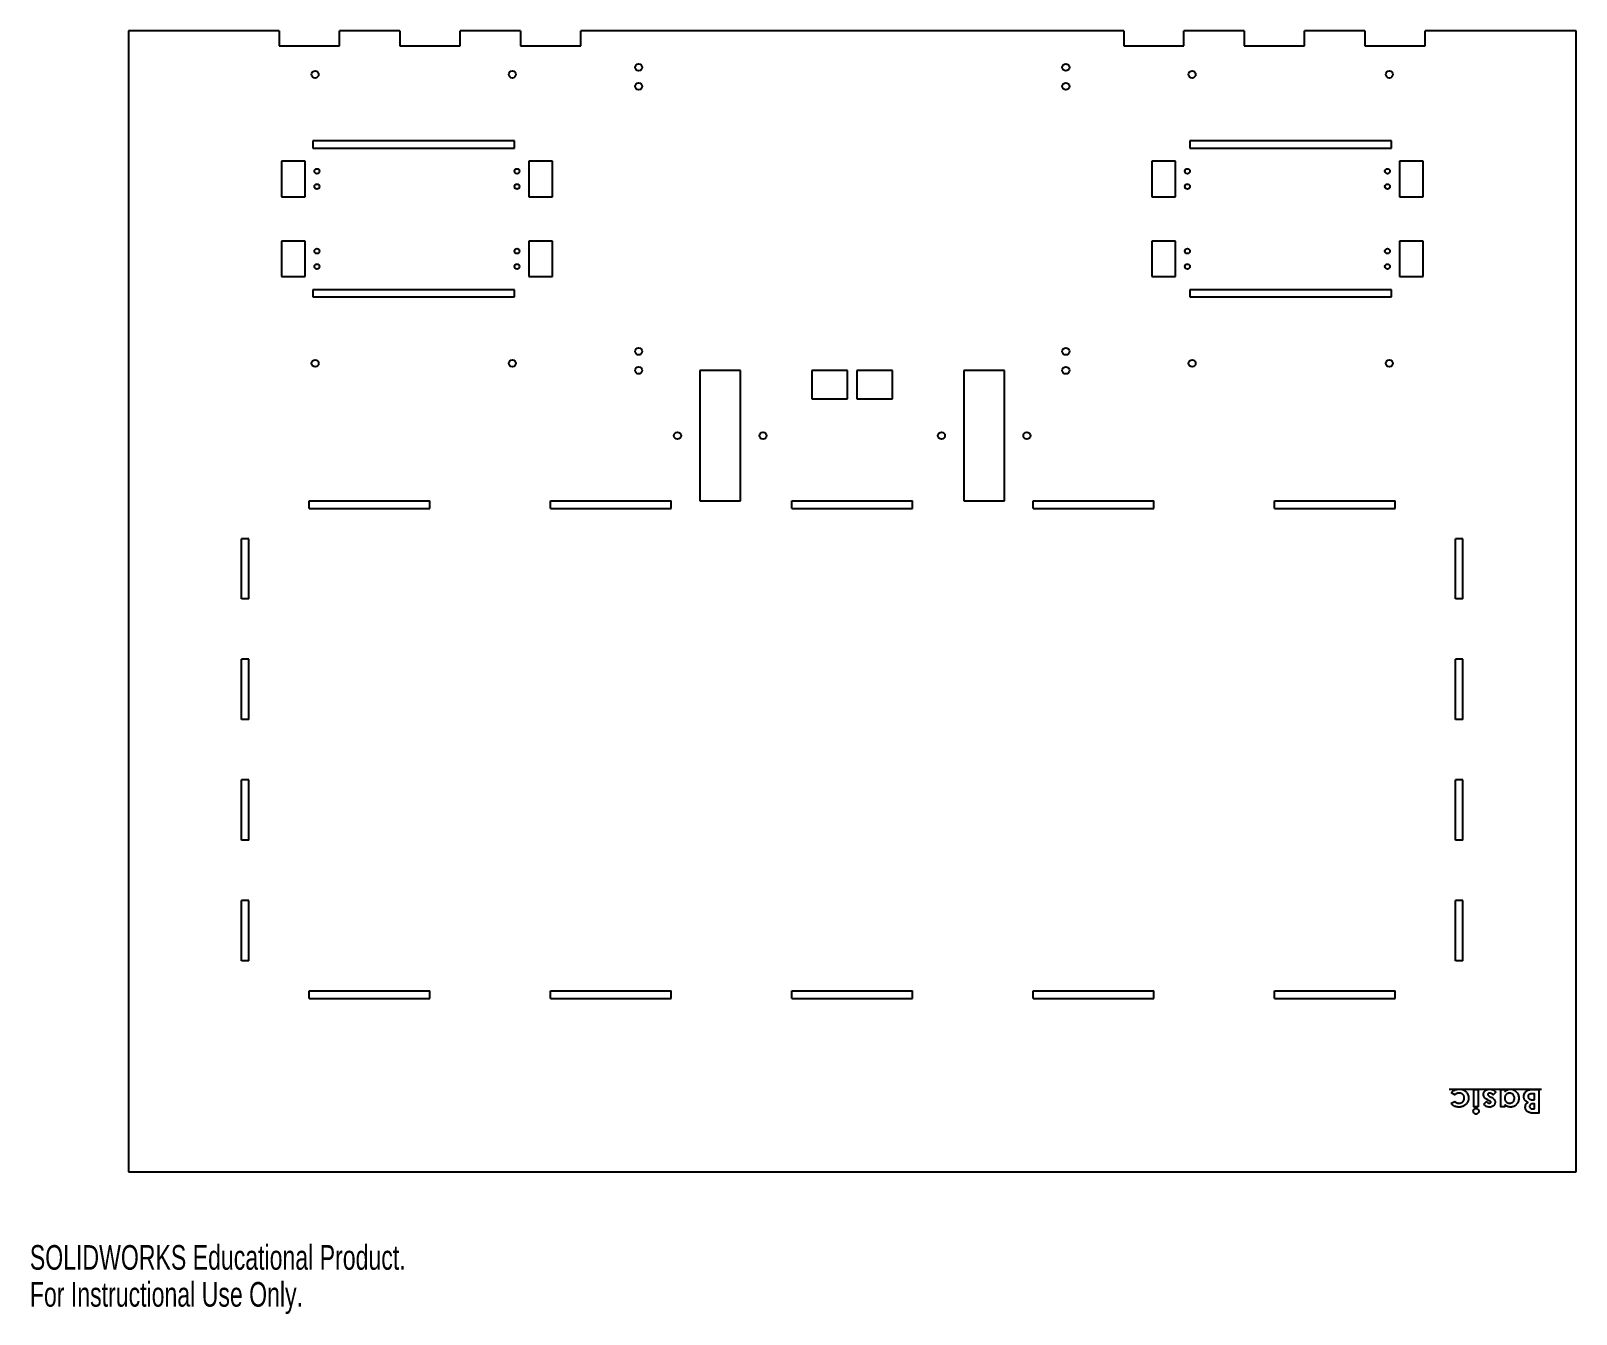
# Model space of a CAD drawing. Header units: millimetres. Extents: x 0 to 651, y 0 to 540.
import ezdxf

# ---------------------------------------------------------------- set-up
doc = ezdxf.new("R2010")
doc.units = ezdxf.units.MM
doc.styles.add('SLDTEXTSTYLE0', font='TXT', dxfattribs={"width": 0.7})

msp = doc.modelspace()

# ---------------------------------------------------------------- linework, layer by layer
at = {"color": 7, "linetype": 'Continuous', "lineweight": 25}
for p, q in [((41.47, 540.42), (41.47, 59.82)), ((104.97, 540.42), (41.47, 540.42)), ((104.97, 540.42), (104.97, 534.07)), ((155.77, 540.42), (130.37, 540.42)), ((130.37, 534.07), (130.37, 540.42)), ((155.77, 540.42), (155.77, 534.07)), ((181.17, 534.07), (181.17, 540.42)), ((206.57, 540.42), (181.17, 540.42)), ((206.57, 540.42), (206.57, 534.07)), ((231.97, 534.07), (231.97, 540.42)), ((460.57, 540.42), (231.97, 540.42)), ((460.57, 540.42), (460.57, 534.07)), ((485.97, 534.07), (485.97, 540.42)), ((511.37, 540.42), (485.97, 540.42)), ((511.37, 540.42), (511.37, 534.07)), ((536.77, 534.07), (536.77, 540.42)), ((562.17, 540.42), (536.77, 540.42)), ((562.17, 540.42), (562.17, 534.07)), ((587.57, 534.07), (587.57, 540.42)), ((651.07, 540.42), (587.57, 540.42)), ((651.07, 59.82), (651.07, 540.42)), ((104.97, 534.07), (130.37, 534.07)), ((155.77, 534.07), (181.17, 534.07)), ((206.57, 534.07), (231.97, 534.07)), ((460.57, 534.07), (485.97, 534.07)), ((511.37, 534.07), (536.77, 534.07)), ((562.17, 534.07), (587.57, 534.07)), ((119.13, 494.07), (119.13, 491.07)), ((204.13, 494.07), (119.13, 494.07)), ((119.13, 491.07), (204.13, 491.07)), ((204.13, 491.07), (204.13, 494.07)), ((573.41, 494.07), (488.41, 494.07)), ((488.41, 494.07), (488.41, 491.07)), ((488.41, 491.07), (573.41, 491.07)), ((573.41, 491.07), (573.41, 494.07)), ((115.89, 485.57), (105.89, 485.57)), ((105.89, 485.57), (105.89, 470.57)), ((115.89, 470.57), (115.89, 485.57)), ((220.13, 485.57), (210.13, 485.57)), ((210.13, 485.57), (210.13, 470.57)), ((220.13, 470.57), (220.13, 485.57)), ((472.41, 485.57), (472.41, 470.57)), ((482.41, 485.57), (472.41, 485.57)), ((482.41, 470.57), (482.41, 485.57)), ((576.65, 485.57), (576.65, 470.57)), ((586.65, 485.57), (576.65, 485.57)), ((586.65, 470.57), (586.65, 485.57)), ((105.89, 470.57), (115.89, 470.57)), ((210.13, 470.57), (220.13, 470.57)), ((472.41, 470.57), (482.41, 470.57)), ((576.65, 470.57), (586.65, 470.57)), ((115.89, 451.9), (105.89, 451.9)), ((105.89, 451.9), (105.89, 436.9)), ((115.89, 436.9), (115.89, 451.9)), ((220.13, 451.9), (210.13, 451.9)), ((210.13, 451.9), (210.13, 436.9)), ((220.13, 436.9), (220.13, 451.9)), ((482.41, 451.9), (472.41, 451.9)), ((472.41, 451.9), (472.41, 436.9)), ((482.41, 436.9), (482.41, 451.9)), ((586.65, 451.9), (576.65, 451.9)), ((576.65, 451.9), (576.65, 436.9)), ((586.65, 436.9), (586.65, 451.9)), ((105.89, 436.9), (115.89, 436.9)), ((210.13, 436.9), (220.13, 436.9)), ((472.41, 436.9), (482.41, 436.9)), ((576.65, 436.9), (586.65, 436.9)), ((204.13, 431.4), (119.13, 431.4)), ((119.13, 431.4), (119.13, 428.4)), ((204.13, 428.4), (204.13, 431.4)), ((488.41, 431.4), (488.41, 428.4)), ((573.41, 431.4), (488.41, 431.4)), ((573.41, 428.4), (573.41, 431.4)), ((119.13, 428.4), (204.13, 428.4)), ((488.41, 428.4), (573.41, 428.4)), ((299.27, 397.4), (282.17, 397.4)), ((282.17, 397.4), (282.17, 342.4)), ((299.27, 342.4), (299.27, 397.4)), ((344.27, 397.4), (329.27, 397.4)), ((329.27, 397.4), (329.27, 385.4)), ((344.27, 385.4), (344.27, 397.4)), ((363.27, 397.4), (348.27, 397.4)), ((348.27, 397.4), (348.27, 385.4)), ((363.27, 385.4), (363.27, 397.4)), ((393.27, 397.4), (393.27, 342.4)), ((410.37, 397.4), (393.27, 397.4)), ((410.37, 342.4), (410.37, 397.4)), ((329.27, 385.4), (344.27, 385.4)), ((348.27, 385.4), (363.27, 385.4)), ((117.67, 342.4), (168.47, 342.4)), ((117.67, 339.22), (117.67, 342.4)), ((117.67, 339.22), (168.47, 339.22)), ((168.47, 339.22), (168.47, 342.4)), ((219.27, 342.4), (270.07, 342.4)), ((219.27, 339.22), (219.27, 342.4)), ((219.27, 339.22), (270.07, 339.22)), ((270.07, 339.22), (270.07, 342.4)), ((282.17, 342.4), (299.27, 342.4)), ((320.87, 342.4), (371.67, 342.4)), ((320.87, 339.22), (320.87, 342.4)), ((320.87, 339.22), (371.67, 339.22)), ((371.67, 339.22), (371.67, 342.4)), ((393.27, 342.4), (410.37, 342.4)), ((422.47, 342.4), (473.27, 342.4)), ((422.47, 339.22), (422.47, 342.4)), ((422.47, 339.22), (473.27, 339.22)), ((473.27, 339.22), (473.27, 342.4)), ((524.07, 342.4), (574.87, 342.4)), ((524.07, 339.22), (524.07, 342.4)), ((524.07, 339.22), (574.87, 339.22)), ((574.87, 339.22), (574.87, 342.4)), ((92.27, 326.52), (89.09, 326.52)), ((89.09, 301.12), (89.09, 326.52)), ((92.27, 301.12), (92.27, 326.52)), ((603.44, 326.52), (600.27, 326.52)), ((600.27, 301.12), (600.27, 326.52)), ((603.44, 301.12), (603.44, 326.52)), ((92.27, 301.12), (89.09, 301.12)), ((603.44, 301.12), (600.27, 301.12)), ((92.27, 275.72), (89.09, 275.72)), ((89.09, 250.32), (89.09, 275.72)), ((92.27, 250.32), (92.27, 275.72)), ((600.27, 250.32), (600.27, 275.72)), ((603.44, 275.72), (600.27, 275.72)), ((603.44, 250.32), (603.44, 275.72)), ((92.27, 250.32), (89.09, 250.32)), ((603.44, 250.32), (600.27, 250.32)), ((92.27, 224.92), (89.09, 224.92)), ((89.09, 199.52), (89.09, 224.92)), ((92.27, 199.52), (92.27, 224.92)), ((603.44, 224.92), (600.27, 224.92)), ((600.27, 199.52), (600.27, 224.92)), ((603.44, 199.52), (603.44, 224.92)), ((92.27, 199.52), (89.09, 199.52)), ((603.44, 199.52), (600.27, 199.52)), ((92.27, 174.12), (89.09, 174.12)), ((89.09, 148.72), (89.09, 174.12)), ((92.27, 148.72), (92.27, 174.12)), ((603.44, 174.12), (600.27, 174.12)), ((600.27, 148.72), (600.27, 174.12)), ((603.44, 148.72), (603.44, 174.12)), ((92.27, 148.72), (89.09, 148.72)), ((603.44, 148.72), (600.27, 148.72)), ((117.67, 136.02), (168.47, 136.02)), ((117.67, 132.85), (117.67, 136.02)), ((117.67, 132.85), (168.47, 132.85)), ((168.47, 132.85), (168.47, 136.02)), ((219.27, 136.02), (270.07, 136.02)), ((219.27, 132.85), (219.27, 136.02)), ((219.27, 132.85), (270.07, 132.85)), ((270.07, 132.85), (270.07, 136.02)), ((320.87, 136.02), (371.67, 136.02)), ((320.87, 132.85), (320.87, 136.02)), ((320.87, 132.85), (371.67, 132.85)), ((371.67, 132.85), (371.67, 136.02)), ((422.47, 136.02), (473.27, 136.02)), ((422.47, 132.85), (422.47, 136.02)), ((422.47, 132.85), (473.27, 132.85)), ((473.27, 132.85), (473.27, 136.02)), ((524.07, 136.02), (574.87, 136.02)), ((524.07, 132.85), (524.07, 136.02)), ((524.07, 132.85), (574.87, 132.85)), ((574.87, 132.85), (574.87, 136.02)), ((41.47, 59.82), (651.07, 59.82))]:
    msp.add_line(p, q, dxfattribs=at)
at = {"color": 7, "linetype": 'Continuous'}
msp.add_line((636.48, 94.5), (597.66, 94.5), dxfattribs=at)
at = {"color": 7, "linetype": 'Continuous', "flags": 128}
for points in [[(598.48, 88.68), (599.96, 89.5), (599.96, 89.5), (600.17, 89.3), (600.38, 89.13), (600.59, 89), (600.79, 88.9), (601, 88.82), (601.23, 88.77), (601.48, 88.74), (601.75, 88.73), (601.75, 88.73), (601.99, 88.74), (602.23, 88.77), (602.45, 88.81), (602.65, 88.88), (602.85, 88.96), (603.04, 89.07), (603.21, 89.19), (603.37, 89.33), (603.51, 89.49), (603.64, 89.66), (603.75, 89.83), (603.83, 90.02), (603.9, 90.22), (603.95, 90.43), (603.98, 90.65), (603.99, 90.88), (603.99, 90.88), (603.98, 91.1), (603.95, 91.32), (603.91, 91.52), (603.84, 91.71), (603.76, 91.9), (603.66, 92.07), (603.54, 92.23), (603.4, 92.38), (603.25, 92.51), (603.08, 92.63), (602.9, 92.73), (602.72, 92.81), (602.52, 92.88), (602.3, 92.92), (602.08, 92.95), (601.85, 92.96), (601.85, 92.96), (601.56, 92.95), (601.29, 92.91), (601.03, 92.85), (600.79, 92.77), (600.57, 92.66), (600.36, 92.53), (600.17, 92.37), (600, 92.19), (600, 92.19), (598.6, 93.15), (598.6, 93.15), (598.9, 93.49), (599.23, 93.79), (599.59, 94.05), (599.97, 94.26), (600.39, 94.42), (600.83, 94.53), (601.31, 94.6), (601.81, 94.63), (601.81, 94.63), (602.26, 94.61), (602.69, 94.56), (603.1, 94.47), (603.47, 94.35), (603.82, 94.19), (604.15, 93.99), (604.45, 93.76), (604.73, 93.5), (604.98, 93.22), (605.19, 92.92), (605.37, 92.6), (605.52, 92.28), (605.64, 91.95), (605.72, 91.6), (605.77, 91.24), (605.78, 90.87), (605.78, 90.87), (605.78, 90.61), (605.75, 90.36), (605.71, 90.11), (605.66, 89.87), (605.58, 89.63), (605.49, 89.4), (605.39, 89.17), (605.27, 88.95), (605.13, 88.73), (604.98, 88.53), (604.82, 88.34), (604.65, 88.16), (604.46, 87.99), (604.26, 87.84), (604.05, 87.7), (603.82, 87.56), (603.59, 87.45), (603.35, 87.34), (603.1, 87.26), (602.85, 87.19), (602.58, 87.13), (602.32, 87.09), (602.04, 87.07), (601.76, 87.06), (601.76, 87.06), (601.49, 87.07), (601.24, 87.09), (600.99, 87.12), (600.75, 87.17), (600.52, 87.23), (600.29, 87.3), (600.07, 87.38), (599.85, 87.48), (599.45, 87.72), (599.09, 87.99), (598.76, 88.32), (598.48, 88.68)], [(609.83, 87.19), (608.04, 87.19), (608.04, 87.19), (608.04, 94.5), (608.04, 94.5), (609.83, 94.5), (609.83, 94.5), (609.83, 87.19)], [(612.22, 88.32), (613.32, 89.5), (613.32, 89.5), (613.48, 89.32), (613.64, 89.16), (613.8, 89.03), (613.96, 88.92), (614.1, 88.84), (614.25, 88.78), (614.39, 88.74), (614.53, 88.73), (614.53, 88.73), (614.67, 88.74), (614.8, 88.76), (614.91, 88.8), (615, 88.86), (615.07, 88.92), (615.13, 89), (615.16, 89.08), (615.17, 89.17), (615.17, 89.17), (615.14, 89.31), (615.06, 89.44), (614.99, 89.51), (614.88, 89.59), (614.72, 89.67), (614.53, 89.77), (614.53, 89.77), (613.88, 90.1), (613.88, 90.1), (613.64, 90.23), (613.41, 90.36), (613.2, 90.49), (613.02, 90.62), (612.85, 90.75), (612.71, 90.88), (612.58, 91.02), (612.47, 91.15), (612.31, 91.43), (612.19, 91.73), (612.12, 92.05), (612.09, 92.4), (612.09, 92.4), (612.1, 92.63), (612.14, 92.85), (612.19, 93.07), (612.27, 93.27), (612.37, 93.46), (612.49, 93.65), (612.63, 93.82), (612.8, 93.99), (612.98, 94.14), (613.18, 94.27), (613.4, 94.38), (613.63, 94.47), (613.87, 94.54), (614.13, 94.59), (614.4, 94.62), (614.7, 94.63), (614.7, 94.63), (615.08, 94.61), (615.45, 94.55), (615.79, 94.45), (616.12, 94.32), (616.42, 94.15), (616.71, 93.93), (616.97, 93.69), (617.22, 93.4), (617.22, 93.4), (616.13, 92.19), (616.13, 92.19), (615.97, 92.35), (615.8, 92.5), (615.6, 92.63), (615.4, 92.75), (615.2, 92.84), (615.01, 92.91), (614.83, 92.94), (614.66, 92.96), (614.66, 92.96), (614.5, 92.95), (614.35, 92.92), (614.21, 92.86), (614.1, 92.79), (614.01, 92.7), (613.94, 92.61), (613.9, 92.5), (613.89, 92.4), (613.89, 92.4), (613.9, 92.29), (613.93, 92.19), (613.99, 92.09), (614.08, 91.99), (614.19, 91.89), (614.32, 91.79), (614.48, 91.69), (614.66, 91.59), (614.66, 91.59), (615.25, 91.29), (615.25, 91.29), (615.65, 91.06), (616, 90.83), (616.29, 90.57), (616.54, 90.31), (616.72, 90.03), (616.86, 89.73), (616.94, 89.43), (616.96, 89.11), (616.96, 89.11), (616.95, 88.9), (616.92, 88.7), (616.87, 88.51), (616.8, 88.32), (616.7, 88.15), (616.59, 87.98), (616.46, 87.81), (616.3, 87.66), (616.13, 87.52), (615.95, 87.4), (615.75, 87.3), (615.54, 87.21), (615.33, 87.15), (615.1, 87.1), (614.86, 87.07), (614.61, 87.06), (614.61, 87.06), (614.26, 87.08), (613.92, 87.14), (613.59, 87.24), (613.27, 87.39), (612.97, 87.57), (612.7, 87.78), (612.45, 88.03), (612.22, 88.32)], [(621.14, 87.19), (619.35, 87.19), (619.35, 87.19), (619.35, 94.5), (619.35, 94.5), (621.14, 94.5), (621.14, 94.5), (621.14, 93.7), (621.14, 93.7), (621.41, 93.93), (621.68, 94.12), (621.96, 94.28), (622.23, 94.41), (622.5, 94.5), (622.79, 94.57), (623.09, 94.61), (623.41, 94.63), (623.41, 94.63), (623.76, 94.61), (624.1, 94.56), (624.42, 94.47), (624.73, 94.36), (625.04, 94.2), (625.33, 94.02), (625.6, 93.8), (625.87, 93.54), (626.11, 93.27), (626.33, 92.97), (626.5, 92.66), (626.65, 92.33), (626.77, 91.99), (626.85, 91.63), (626.9, 91.25), (626.91, 90.86), (626.91, 90.86), (626.9, 90.45), (626.85, 90.06), (626.77, 89.69), (626.66, 89.34), (626.52, 89.01), (626.34, 88.7), (626.14, 88.4), (625.9, 88.13), (625.65, 87.88), (625.38, 87.66), (625.09, 87.48), (624.79, 87.33), (624.48, 87.21), (624.15, 87.13), (623.81, 87.08), (623.46, 87.06), (623.46, 87.06), (623.13, 87.08), (622.82, 87.12), (622.51, 87.19), (622.22, 87.3), (621.93, 87.43), (621.66, 87.6), (621.39, 87.79), (621.14, 88.01), (621.14, 88.01), (621.14, 87.19)], [(623.08, 88.73), (623.3, 88.74), (623.5, 88.76), (623.7, 88.81), (623.88, 88.88), (624.06, 88.96), (624.23, 89.06), (624.39, 89.18), (624.54, 89.32), (624.67, 89.47), (624.79, 89.63), (624.89, 89.81), (624.97, 89.99), (625.03, 90.18), (625.08, 90.39), (625.11, 90.61), (625.12, 90.83), (625.12, 90.83), (625.11, 91.06), (625.08, 91.27), (625.03, 91.48), (624.97, 91.68), (624.89, 91.86), (624.78, 92.04), (624.66, 92.2), (624.53, 92.36), (624.37, 92.5), (624.22, 92.62), (624.05, 92.72), (623.87, 92.81), (623.68, 92.87), (623.49, 92.92), (623.29, 92.95), (623.08, 92.96), (623.08, 92.96), (622.86, 92.95), (622.65, 92.92), (622.45, 92.88), (622.26, 92.81), (622.08, 92.73), (621.91, 92.63), (621.75, 92.51), (621.6, 92.37), (621.46, 92.22), (621.34, 92.05), (621.24, 91.88), (621.16, 91.69), (621.1, 91.49), (621.05, 91.28), (621.02, 91.06), (621.01, 90.82), (621.01, 90.82), (621.02, 90.6), (621.05, 90.38), (621.1, 90.17), (621.16, 89.98), (621.24, 89.79), (621.34, 89.62), (621.46, 89.46), (621.6, 89.31), (621.75, 89.17), (621.91, 89.05), (622.08, 88.95), (622.26, 88.87), (622.45, 88.81), (622.65, 88.76), (622.86, 88.74), (623.08, 88.73)], [(635.32, 94.5), (635.32, 84.5), (635.32, 84.5), (633.72, 84.5), (633.72, 84.5), (633.38, 84.5), (633.07, 84.51), (632.78, 84.52), (632.51, 84.54), (632.27, 84.57), (632.05, 84.6), (631.85, 84.63), (631.68, 84.68), (631.68, 84.68), (631.46, 84.74), (631.25, 84.82), (631.05, 84.91), (630.86, 85.02), (630.68, 85.14), (630.52, 85.27), (630.36, 85.41), (630.22, 85.57), (630.1, 85.73), (629.99, 85.91), (629.89, 86.09), (629.82, 86.28), (629.76, 86.47), (629.71, 86.68), (629.69, 86.89), (629.68, 87.11), (629.68, 87.11), (629.7, 87.39), (629.74, 87.65), (629.82, 87.91), (629.93, 88.15), (630.07, 88.38), (630.25, 88.61), (630.46, 88.82), (630.72, 89.03), (630.72, 89.03), (630.51, 89.14), (630.31, 89.26), (630.13, 89.38), (629.96, 89.51), (629.81, 89.65), (629.67, 89.79), (629.55, 89.94), (629.44, 90.09), (629.35, 90.26), (629.27, 90.43), (629.2, 90.61), (629.14, 90.79), (629.1, 90.98), (629.07, 91.18), (629.05, 91.39), (629.04, 91.6), (629.04, 91.6), (629.07, 92.01), (629.15, 92.4), (629.29, 92.77), (629.48, 93.13), (629.71, 93.45), (629.98, 93.73), (630.27, 93.96), (630.6, 94.16), (630.78, 94.24), (630.98, 94.31), (631.2, 94.37), (631.43, 94.41), (631.67, 94.45), (631.93, 94.48), (632.21, 94.49), (632.51, 94.5), (632.51, 94.5), (635.32, 94.5)], [(633.53, 90.14), (633.53, 92.7), (633.53, 92.7), (633.01, 92.7), (633.01, 92.7), (632.7, 92.7), (632.42, 92.68), (632.17, 92.66), (631.94, 92.63), (631.73, 92.58), (631.56, 92.53), (631.41, 92.47), (631.28, 92.4), (631.18, 92.32), (631.09, 92.24), (631.01, 92.14), (630.95, 92.04), (630.9, 91.92), (630.86, 91.8), (630.84, 91.67), (630.83, 91.53), (630.83, 91.53), (630.84, 91.37), (630.87, 91.23), (630.91, 91.09), (630.96, 90.95), (631.04, 90.83), (631.13, 90.72), (631.24, 90.61), (631.36, 90.51), (631.5, 90.42), (631.66, 90.35), (631.85, 90.28), (632.05, 90.23), (632.28, 90.19), (632.53, 90.16), (632.81, 90.14), (633.1, 90.14), (633.1, 90.14), (633.53, 90.14)], [(608.94, 84.11), (608.71, 84.13), (608.5, 84.2), (608.3, 84.31), (608.12, 84.47), (607.98, 84.66), (607.87, 84.87), (607.81, 85.09), (607.78, 85.34), (607.78, 85.34), (607.81, 85.58), (607.87, 85.8), (607.97, 86.01), (608.12, 86.19), (608.3, 86.35), (608.49, 86.46), (608.7, 86.53), (608.93, 86.55), (608.93, 86.55), (609.16, 86.53), (609.37, 86.46), (609.57, 86.34), (609.75, 86.19), (609.9, 86), (610.01, 85.79), (610.07, 85.56), (610.09, 85.31), (610.09, 85.31), (610.07, 85.07), (610.01, 84.85), (609.9, 84.65), (609.75, 84.46), (609.58, 84.31), (609.38, 84.2), (609.17, 84.13), (608.94, 84.11)], [(633.53, 86.29), (633.53, 88.47), (633.53, 88.47), (633.05, 88.47), (633.05, 88.47), (632.86, 88.47), (632.68, 88.45), (632.51, 88.43), (632.35, 88.4), (632.21, 88.35), (632.08, 88.3), (631.97, 88.24), (631.86, 88.17), (631.69, 88), (631.57, 87.81), (631.5, 87.59), (631.48, 87.35), (631.48, 87.35), (631.5, 87.12), (631.57, 86.91), (631.68, 86.73), (631.84, 86.58), (631.94, 86.51), (632.05, 86.45), (632.17, 86.4), (632.31, 86.36), (632.45, 86.33), (632.61, 86.31), (632.78, 86.3), (632.96, 86.29), (632.96, 86.29), (633.53, 86.29)]]:
    msp.add_lwpolyline(points, dxfattribs=at)
at = {"color": 7, "linetype": 'Continuous', "lineweight": 25}
for centre, radius in [((120.1, 522.07), 1.5), ((203.16, 522.07), 1.5), ((256.33, 525.07), 1.5), ((436.21, 525.07), 1.5), ((489.38, 522.07), 1.5), ((572.44, 522.07), 1.5), ((256.33, 517.07), 1.5), ((436.21, 517.07), 1.5), ((120.89, 481.32), 1.05), ((205.13, 481.32), 1.05), ((487.41, 481.32), 1.05), ((571.65, 481.32), 1.05), ((120.89, 474.82), 1.05), ((205.13, 474.82), 1.05), ((487.41, 474.82), 1.05), ((571.65, 474.82), 1.05), ((120.89, 447.65), 1.05), ((205.13, 447.65), 1.05), ((487.41, 447.65), 1.05), ((571.65, 447.65), 1.05), ((120.89, 441.15), 1.05), ((205.13, 441.15), 1.05), ((487.41, 441.15), 1.05), ((571.65, 441.15), 1.05), ((256.33, 405.4), 1.5), ((436.21, 405.4), 1.5), ((120.1, 400.4), 1.5), ((203.16, 400.4), 1.5), ((256.33, 397.4), 1.5), ((436.21, 397.4), 1.5), ((489.38, 400.4), 1.5), ((572.44, 400.4), 1.5), ((272.72, 369.9), 1.5), ((308.72, 369.9), 1.5), ((383.82, 369.9), 1.5), ((419.82, 369.9), 1.5)]:
    msp.add_circle(centre, radius, dxfattribs=at)

# ---------------------------------------------------------------- texts
at = {"color": 7, "linetype": 'Continuous', "char_height": 10.38, "attachment_point": 1, "style": 'SLDTEXTSTYLE0'}
for s, insert in [('SOLIDWORKS Educational Product.', (0, 28.95)), ('For Instructional Use Only.', (0, 13.38))]:
    msp.add_mtext(s, dxfattribs=dict(at, insert=insert))

doc.saveas('drawing.dxf')
